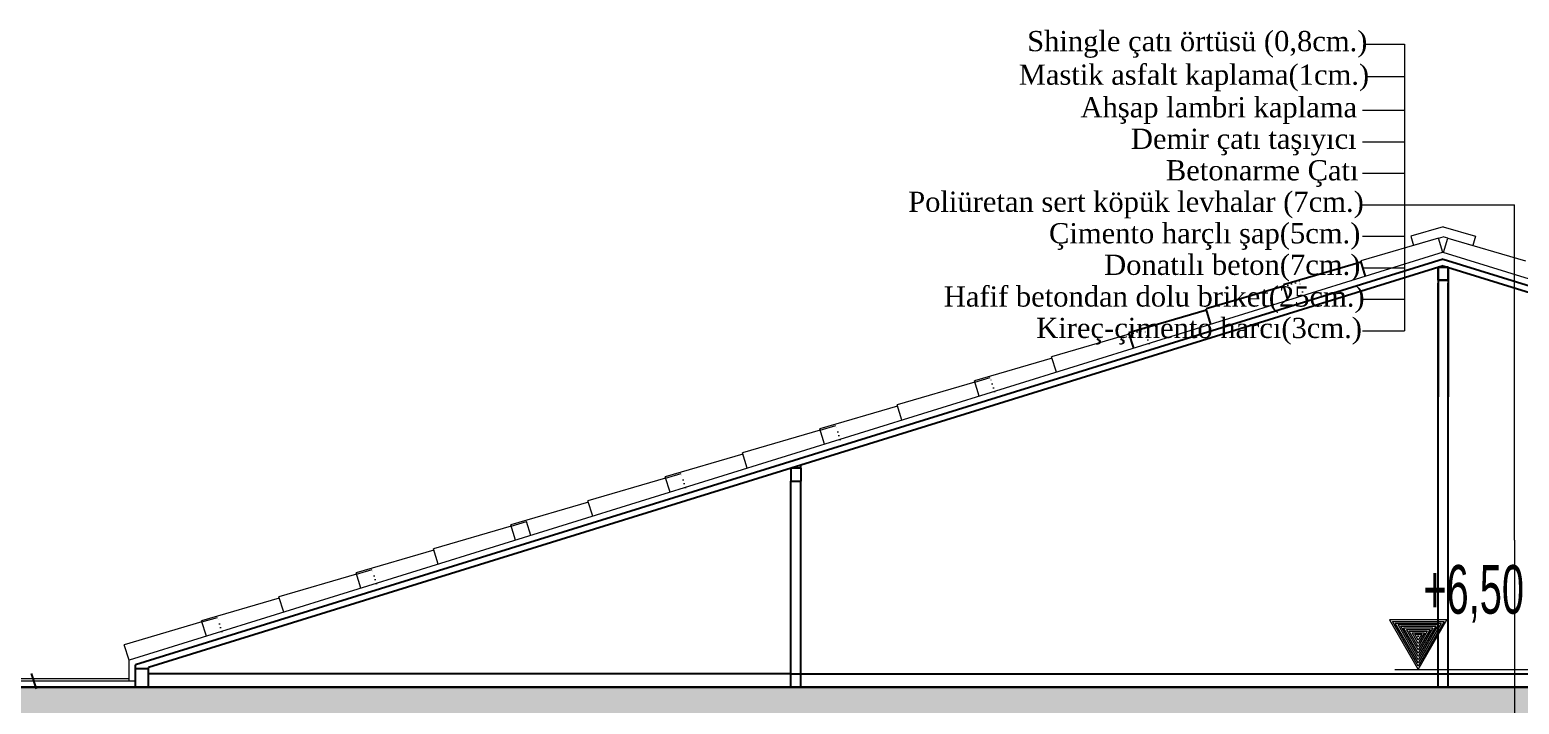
# Model space of a CAD drawing. Extents: x 775040 to 808375, y 4159409 to 4163651.
# Drawn here: x 804330 to 805480, y 4161359 to 4161880 of the extents above; entities that cross this region are included whole.
import ezdxf

# ---------------------------------------------------------------- set-up
doc = ezdxf.new("R2010")
doc.units = 0
doc.header["$MEASUREMENT"] = 0
doc.linetypes.add('ACAD_ISO07W100', pattern=[3, 0, -3])
for name, color, linetype, lineweight in [('25yazi', 255, 'Continuous', 15), ('duvar', 7, 'Continuous', 25), ('P-HatchLight', 200, 'Continuous', 5), ('P-Levels', 240, 'Continuous', 20), ('P-Oklar', 31, 'Continuous', 18), ('Z_g3', 3, 'Continuous', 13), ('Z_izdot', 42, 'ACAD_ISO07W100', 9), ('Z_iç ölçü dikey', 111, 'Continuous', 25), ('Z_kesit döşeme', 5, 'Continuous', 30), ('Z_kolon tarama', 171, 'Continuous', 5), ('Z_sıva', 241, 'Continuous', 5)]:
    doc.layers.add(name, color=color, linetype=linetype, lineweight=lineweight)
doc.layers.add('kot', color=4, linetype='Continuous')
doc.styles.add('50', font='swisscl.ttf', dxfattribs={"height": 50})
doc.styles.add('ÖLÇÜ', font='times.ttf', dxfattribs={"height": 15})

# ---------------------------------------------------------------- blocks, each defined once
blk = doc.blocks.new('KOTLAMAGORUNUS KESITTE')
at = {"layer": 'P-HatchLight'}
for points in [[(0.1521, 0.1484), (0.0722, 0.01), (-0.0077, 0.1484)], [(0.1434, 0.1434), (0.0722, 0.02), (0.0009, 0.1434)], [(0.1348, 0.1384), (0.0722, 0.03), (0.0096, 0.1384)], [(0.1261, 0.1334), (0.0722, 0.04), (0.0183, 0.1334)], [(0.1175, 0.1284), (0.0722, 0.05), (0.0269, 0.1284)], [(0.1088, 0.1234), (0.0722, 0.06), (0.0356, 0.1234)], [(0.1001, 0.1184), (0.0722, 0.07), (0.0442, 0.1184)], [(0.0915, 0.1134), (0.0722, 0.08), (0.0529, 0.1134)], [(0.0828, 0.1084), (0.0722, 0.09), (0.0616, 0.1084)], [(0.0742, 0.1034), (0.0722, 0.1), (0.0702, 0.1034)]]:
    blk.add_lwpolyline(points, close=True, dxfattribs=at)
at = {"layer": 'P-Oklar', "color": 2, "ltscale": 0.5}
blk.add_line((0, 0), (0.7795, 0), dxfattribs=at)
blk.add_lwpolyline([(-0.0164, 0.1534), (0.0722, 0), (0.1608, 0.1534)], close=True, dxfattribs=at)
at = {"layer": 'P-Levels', "color": 7, "style": '50', "width": 0.8}
blk.add_attdef('%%P0.00', (-0.0314, 0.1775), '', height=0.15, dxfattribs=at)

msp = doc.modelspace()

# ---------------------------------------------------------------- hatches: boundary and pattern name
at = {"layer": 'Z_kolon tarama'}
h = msp.add_hatch(dxfattribs=at)
h.set_pattern_fill('ANSI33', color=256, scale=37.5, style=0)
h.set_pattern_definition([(45, (-1176038.405, -6240780.584), (-6.629126074, 6.629126074), []), (45, (-1176031.7755, -6240780.584), (-6.629126074, 6.629126074), [4.6875, -2.34375])])
h.paths.add_polyline_path([(805234.19, 4161347.27), (805318.33, 4161347.27), (805331.26, 4161334.34), (805331.26, 4161292.27), (805368.76, 4161292.27), (805368.76, 4161334.34), (805381.69, 4161347.27), (805465.83, 4161347.27), (805476.43, 4161336.67), (805476.43, 4161372.27), (804286.26, 4161372.27), (804286.26, 4161292.27), (804336.26, 4161292.27), (804336.26, 4161334.34), (804349.19, 4161347.27), (804433.33, 4161347.27), (804446.26, 4161334.34), (804446.26, 4161292.27), (804483.76, 4161292.27), (804483.76, 4161334.34), (804496.69, 4161347.27), (804580.83, 4161347.27), (804593.76, 4161334.34), (804593.76, 4161292.27), (804631.26, 4161292.27), (804631.26, 4161334.34), (804644.19, 4161347.27), (804728.33, 4161347.27), (804741.26, 4161334.34), (804741.26, 4161292.27), (804778.76, 4161292.27), (804778.76, 4161334.34), (804791.69, 4161347.27), (804875.83, 4161347.27), (804888.76, 4161334.34), (804888.76, 4161292.27), (804926.26, 4161292.27), (804926.26, 4161334.34), (804939.19, 4161347.27), (805023.33, 4161347.27), (805036.26, 4161334.34), (805036.26, 4161292.27), (805073.76, 4161292.27), (805073.76, 4161334.34), (805086.69, 4161347.27), (805170.83, 4161347.27), (805183.76, 4161334.34), (805183.76, 4161292.27), (805221.26, 4161292.27), (805221.26, 4161334.34)])
h.paths.add_polyline_path([(804616.98, 4161311.81), (804616.98, 4161352.73), (804570.1, 4161352.73), (804570.1, 4161311.81)], flags=24)
h.paths.add_polyline_path([(806271.54, 4161311.81), (806271.54, 4161352.73), (806224.67, 4161352.73), (806224.67, 4161311.81)], flags=25)
h.paths.add_polyline_path([(806062.59, 4161340.51), (806062.59, 4161372.27), (805476.43, 4161372.27), (805476.43, 4161336.67), (805478.76, 4161334.34), (805478.76, 4161292.27), (805516.26, 4161292.27), (805516.26, 4161334.34), (805529.19, 4161347.27), (805613.33, 4161347.27), (805626.26, 4161334.34), (805626.26, 4161292.27), (805663.76, 4161292.27), (805663.76, 4161334.34), (805676.69, 4161347.27), (805760.83, 4161347.27), (805773.76, 4161334.34), (805773.76, 4161292.27), (805811.26, 4161292.27), (805811.26, 4161334.34), (805824.19, 4161347.27), (805908.33, 4161347.27), (805921.26, 4161334.34), (805921.26, 4161292.27), (805958.76, 4161292.27), (805958.76, 4161334.34), (805971.69, 4161347.27), (806055.83, 4161347.27)])

# ---------------------------------------------------------------- linework, layer by layer
at = {"layer": 'duvar', "color": 4}
for p, q in [((804917.51, 4161382.52), (804421.26, 4161382.52)), ((804925.01, 4161382.52), (805417.51, 4161382.52)), ((805425.01, 4161382.52), (806062.59, 4161382.52))]:
    msp.add_line(p, q, dxfattribs=at)
at = {"layer": 'Z_g3', "ltscale": 0.8}
for p, q in [((805361.52, 4161869.15), (805391.51, 4161869.15)), ((805391.51, 4161869.15), (805391.51, 4161647.61)), ((805361.52, 4161843.99), (805391.51, 4161843.99)), ((805358.96, 4161818.01), (805391.51, 4161818.01)), ((805358.96, 4161793.67), (805391.51, 4161793.67)), ((805358.96, 4161793.67), (805391.51, 4161793.67)), ((805358.96, 4161769.32), (805391.51, 4161769.32)), ((805358.96, 4161744.98), (805391.51, 4161744.98)), ((805391.51, 4161744.98), (805476.43, 4161744.98)), ((805476.43, 4161485.92), (805476.43, 4161744.98)), ((805358.96, 4161720.64), (805391.51, 4161720.64)), ((805358.96, 4161696.29), (805391.51, 4161696.29)), ((805358.96, 4161671.95), (805391.51, 4161671.95)), ((805358.96, 4161647.61), (805391.51, 4161647.61)), ((805476.43, 4161485.92), (805476.43, 4161197.53))]:
    msp.add_line(p, q, dxfattribs=at)
at = {"layer": 'Z_izdot'}
for p, q in [((805298.2, 4161682.08), (805310.2, 4161685.59)), ((805313.54, 4161674.84), (805310.2, 4161685.59)), ((805178.82, 4161645.02), (805190.82, 4161648.52)), ((805194.16, 4161637.78), (805190.82, 4161648.52)), ((805074.78, 4161600.71), (805071.45, 4161611.46)), ((804955.4, 4161563.65), (804952.07, 4161574.39)), ((804836.02, 4161526.59), (804832.69, 4161537.33)), ((804597.27, 4161452.46), (804593.93, 4161463.2)), ((804477.89, 4161415.39), (804474.55, 4161426.14))]:
    msp.add_line(p, q, dxfattribs=at)
at = {"layer": 'Z_iç ölçü dikey', "color": 5, "linetype": 'Continuous'}
for p, q in [((805421.26, 4161703.05), (804411.26, 4161389.47)), ((805421.26, 4161697.82), (804925.01, 4161543.74)), ((805357.89, 4161700.61), (805297.89, 4161683.07)), ((805361.29, 4161689.67), (805357.58, 4161701.61)), ((805361.29, 4161689.67), (805357.58, 4161701.61)), ((805425.01, 4161696.65), (805417.51, 4161696.65)), ((805417.51, 4161696.65), (805417.51, 4161686.65)), ((805417.51, 4161686.65), (805417.51, 4161696.65)), ((805417.51, 4161696.65), (805425.01, 4161696.65)), ((805421.26, 4161703.05), (806062.59, 4161503.93)), ((805421.26, 4161697.82), (805917.51, 4161543.74)), ((805425.01, 4161686.65), (805425.01, 4161696.65)), ((805425.01, 4161696.65), (805425.01, 4161686.65)), ((805417.51, 4161686.65), (805425.01, 4161686.65)), ((805417.51, 4161686.65), (805417.51, 4161684.47)), ((805425.01, 4161686.65), (805417.51, 4161686.65)), ((805417.51, 4161686.65), (805417.51, 4161596.59)), ((805425.01, 4161686.65), (805425.01, 4161596.59)), ((805425.01, 4161686.65), (805425.01, 4161684.47)), ((805298.2, 4161682.08), (805238.2, 4161664.54)), ((805301.6, 4161671.14), (805297.89, 4161683.07)), ((805301.6, 4161671.14), (805297.89, 4161683.07)), ((805417.51, 4161382.52), (805417.51, 4161684.47)), ((805425.01, 4161382.52), (805425.01, 4161684.47)), ((805238.51, 4161663.55), (805178.52, 4161646.01)), ((805241.91, 4161652.6), (805238.2, 4161664.54)), ((805241.91, 4161652.6), (805238.2, 4161664.54)), ((805182.22, 4161634.07), (805178.52, 4161646.01)), ((805182.22, 4161634.07), (805178.52, 4161646.01)), ((805417.51, 4161382.52), (805417.51, 4161596.59)), ((805425.01, 4161382.52), (805425.01, 4161596.59)), ((804925.01, 4161543.74), (804421.26, 4161387.34)), ((804925.01, 4161541.42), (804917.51, 4161541.42)), ((804917.51, 4161541.42), (804917.51, 4161531.42)), ((804925.01, 4161541.42), (804925.01, 4161543.74)), ((804925.01, 4161541.42), (804925.01, 4161531.42)), ((804917.51, 4161531.42), (804925.01, 4161531.42)), ((804917.51, 4161382.52), (804917.51, 4161531.42)), ((804925.01, 4161372.27), (804925.01, 4161531.42)), ((804411.26, 4161386.64), (804411.26, 4161389.47)), ((804411.26, 4161372.27), (804411.26, 4161386.64)), ((804411.26, 4161386.64), (804421.26, 4161386.64)), ((804421.26, 4161372.27), (804421.26, 4161387.34)), ((804334.63, 4161370.92), (804330.93, 4161382.85)), ((804917.51, 4161372.27), (804917.51, 4161382.52)), ((804917.51, 4161382.52), (804925.01, 4161382.52)), ((804925.01, 4161372.27), (804925.01, 4161382.52)), ((805417.51, 4161372.27), (805417.51, 4161382.52)), ((805417.51, 4161382.52), (805425.01, 4161382.52)), ((805425.01, 4161372.27), (805425.01, 4161382.52)), ((804336.26, 4161372.27), (804411.26, 4161372.27)), ((804411.26, 4161372.27), (804421.26, 4161372.27)), ((804915.01, 4161372.27), (804925.01, 4161372.27)), ((805415.01, 4161372.27), (805425.01, 4161372.27))]:
    msp.add_line(p, q, dxfattribs=at)
at = {"layer": 'Z_kesit döşeme', "linetype": 'Continuous'}
msp.add_lwpolyline([(806062.59, 4161372.27), (804286.26, 4161372.27), (804286.26, 4161292.27), (806062.59, 4161292.27)], dxfattribs=at)
at = {"layer": 'Z_sıva', "linetype": 'Continuous'}
for p, q in [((805421.26, 4161728.03), (805396.28, 4161720.73)), ((805396.28, 4161720.73), (805398.38, 4161713.53)), ((805417.58, 4161719.14), (805421.26, 4161720.22)), ((805421.26, 4161728.03), (805446.24, 4161720.73)), ((805424.94, 4161719.14), (805421.26, 4161720.22)), ((805446.24, 4161720.73), (805444.14, 4161713.53)), ((805421.26, 4161708.29), (804406.26, 4161393.16)), ((805417.58, 4161719.14), (805357.58, 4161701.61)), ((805417.58, 4161719.14), (805398.38, 4161713.53)), ((805420.98, 4161708.2), (805417.58, 4161719.14)), ((805420.92, 4161708.39), (806062.59, 4161509.17)), ((805421.54, 4161708.2), (805424.94, 4161719.14)), ((805424.94, 4161719.14), (805484.94, 4161701.61)), ((805424.94, 4161719.14), (805444.14, 4161713.53)), ((805178.82, 4161645.02), (805118.83, 4161627.48)), ((805122.53, 4161615.54), (805118.83, 4161627.48)), ((805122.53, 4161615.54), (805118.83, 4161627.48)), ((805119.13, 4161626.48), (805059.14, 4161608.95)), ((805059.45, 4161607.95), (804999.45, 4161590.41)), ((805062.84, 4161597.01), (805059.14, 4161608.95)), ((805062.84, 4161597.01), (805059.14, 4161608.95)), ((805059.45, 4161607.95), (805071.45, 4161611.46)), ((804999.76, 4161589.42), (804939.76, 4161571.88)), ((805003.15, 4161578.48), (804999.45, 4161590.41)), ((805003.15, 4161578.48), (804999.45, 4161590.41)), ((804940.07, 4161570.89), (804880.07, 4161553.35)), ((804943.46, 4161559.94), (804939.76, 4161571.88)), ((804943.46, 4161559.94), (804939.76, 4161571.88)), ((804940.07, 4161570.89), (804952.07, 4161574.39)), ((804880.38, 4161552.36), (804820.38, 4161534.82)), ((804883.78, 4161541.41), (804880.07, 4161553.35)), ((804883.78, 4161541.41), (804880.07, 4161553.35)), ((804820.69, 4161533.82), (804832.69, 4161537.33)), ((804820.69, 4161533.82), (804760.69, 4161516.29)), ((804824.09, 4161522.88), (804820.38, 4161534.82)), ((804824.09, 4161522.88), (804820.38, 4161534.82)), ((804761, 4161515.29), (804701, 4161497.75)), ((804764.4, 4161504.35), (804760.69, 4161516.29)), ((804764.4, 4161504.35), (804760.69, 4161516.29)), ((804701.31, 4161496.76), (804641.31, 4161479.22)), ((804704.71, 4161485.82), (804701, 4161497.75)), ((804704.71, 4161485.82), (804701, 4161497.75)), ((804701.31, 4161496.76), (804713.31, 4161500.27)), ((804716.65, 4161489.52), (804713.31, 4161500.27)), ((804641.62, 4161478.23), (804581.62, 4161460.69)), ((804645.02, 4161467.28), (804641.31, 4161479.22)), ((804645.02, 4161467.28), (804641.31, 4161479.22)), ((804581.93, 4161459.69), (804521.93, 4161442.16)), ((804585.33, 4161448.75), (804581.62, 4161460.69)), ((804585.33, 4161448.75), (804581.62, 4161460.69)), ((804581.93, 4161459.69), (804593.93, 4161463.2)), ((804522.24, 4161441.16), (804462.24, 4161423.63)), ((804525.64, 4161430.22), (804521.93, 4161442.16)), ((804525.64, 4161430.22), (804521.93, 4161442.16)), ((804462.55, 4161422.63), (804402.55, 4161405.09)), ((804465.95, 4161411.69), (804462.24, 4161423.63)), ((804465.95, 4161411.69), (804462.24, 4161423.63)), ((804462.55, 4161422.63), (804474.55, 4161426.14)), ((804406.26, 4161393.16), (804402.55, 4161405.09)), ((804406.26, 4161377.27), (804406.26, 4161393.16)), ((804298.78, 4161377.27), (804411.26, 4161377.27)), ((804303.36, 4161378.96), (804406.26, 4161378.96))]:
    msp.add_line(p, q, dxfattribs=at)

# ---------------------------------------------------------------- block references
at = {"layer": 'kot'}
ref = msp.add_blockref('KOTLAMAGORUNUS KESITTE', (805383.99, 4161385.99), dxfattribs=dict(at, xscale=250, yscale=250, zscale=250))
ref.add_attrib('%%P0.00', '+6,50', (805405.9, 4161429.07), dxfattribs={"layer": '25yazi', "height": 37.5, "style": '50', "width": 0.8})

# ---------------------------------------------------------------- texts
at = {"layer": 'Z_g3', "ltscale": 0.8, "style": 'ÖLÇÜ'}
for s, p in [('Shingle çatı örtüsü (0,8cm.)', (805099.91, 4161863.63)), ('Mastik asfalt kaplama(1cm.)', (805093.41, 4161837.72)), ('Ahşap lambri kaplama', (805141.12, 4161812.51)), ('Demir çatı taşıyıcı ', (805180.08, 4161788.16)), ('Betonarme Çatı', (805207.08, 4161763.82)), ('Poliüretan sert köpük levhalar (7cm.)', (805008.02, 4161739.52)), ('Çimento harçlı şap(5cm.)', (805116.79, 4161715.17)), ('Donatılı beton(7cm.)', (805159.39, 4161690.79)), ('Hafif betondan dolu briket(25cm.)', (805035.54, 4161666.31)), ('Kireç-çimento harcı(3cm.)', (805106.92, 4161642.01))]:
    msp.add_text(s, height=15.625, dxfattribs=at).set_placement(p)

doc.saveas('drawing.dxf')
